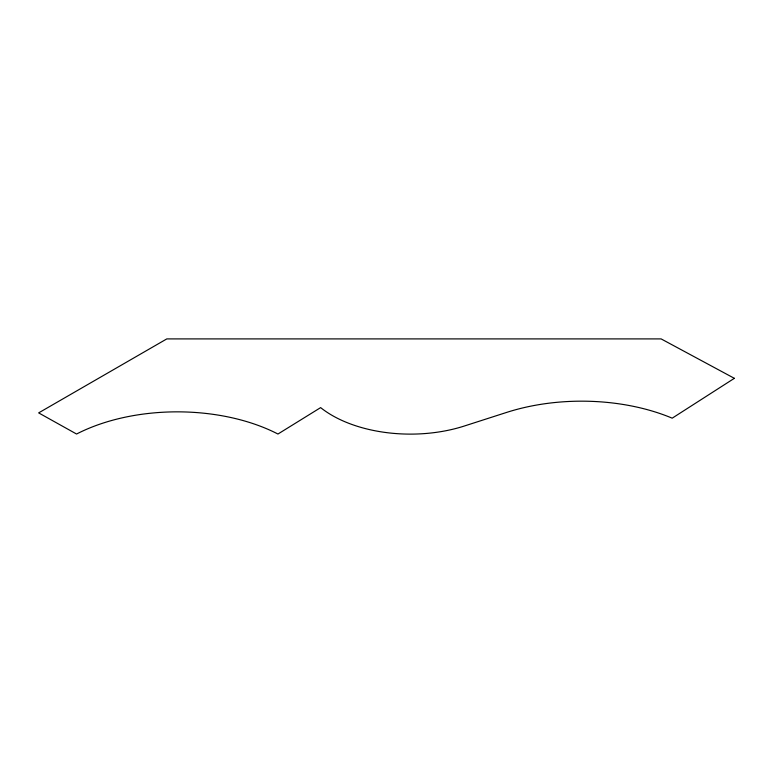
<?xml version="1.0" encoding="UTF-8"?>
<svg xmlns="http://www.w3.org/2000/svg" width="773" height="773" viewBox="0 0 773 773"><rect width="100%" height="100%" fill="white"/><g stroke="black" fill="none" stroke-linecap="round" stroke-linejoin="round"><path stroke-width="1.16" d="M734.35 378.326L672.201 418.174A154.059 88.943 0 0 0 506.634 412.415L464.302 426.029A110.732 63.937 0 0 1 320.631 407.613L277.951 434.03A151.16 87.272 0 0 0 76.566 434.03L38.65 412.888L166.804 338.903L661.118 338.903L734.35 378.326"/></g></svg>
